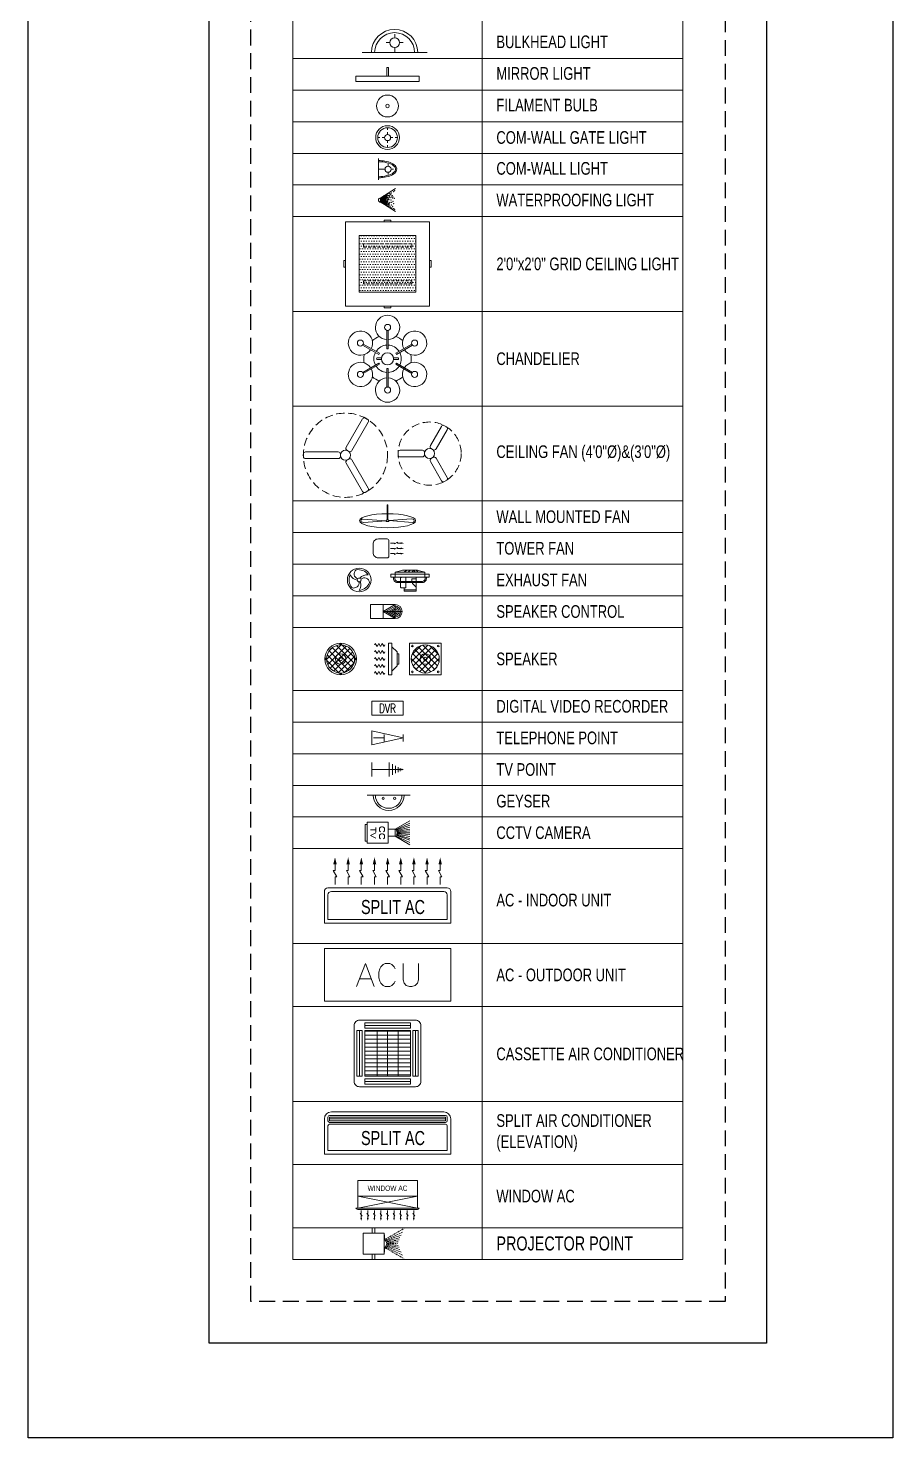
# Model space of a CAD drawing. Header units: inches. Extents: x 3365147 to 3374664, y 1380917 to 1384908.
# Drawn here: x 3371372.8 to 3371619.3, y 1384038.1 to 1384439.6 of the extents above; entities that cross this region are included whole.
import ezdxf

# ---------------------------------------------------------------- set-up
doc = ezdxf.new("R2010")
doc.units = ezdxf.units.IN
doc.header["$LTSCALE"] = 18
doc.header["$MEASUREMENT"] = 0
doc.header["$PDSIZE"] = -1
for name, pattern in [('DASHDOT', [1, 0.5, -0.25, 0, -0.25]), ('Dashed', [0.75, 0.5, -0.25]), ('HIDDEN', [0.375, 0.25, -0.125])]:
    doc.linetypes.add(name, pattern=pattern)
for name, color, linetype, lineweight in [('ELECTRICAL-CEILING-POINTS HATCH_BC', 252, 'Continuous', 5), ('ELECTRICAL-CEILING-POINTS-00_BC', 230, 'Continuous', 20), ('ELECTRICAL-CEILING-POINTS-01_BC', 146, 'Continuous', 9), ('ELECTRICAL-CEILING-POINTS-02_BC', 231, 'Continuous', 5), ('ELECTRICAL-LEGEND BORDER_BC', 21, 'Continuous', 13), ('ELECTRICAL-LEGEND TEXT_BC', 7, 'Continuous', 20), ('ELECTRICAL-WALL-AC LAYOUT_BC', 90, 'Continuous', 0), ('ELECTRICAL-WALL-POINTS-00_BC', 20, 'Continuous', 20), ('ELECTRICAL-WALL-POINTS-01_BC', 136, 'Continuous', 9), ('ELECTRICAL-WALL-POINTS-02_BC', 21, 'Continuous', 5), ('INTERIOR-CCTV-00_BC', 60, 'Continuous', 20), ('INTERIOR-CCTV-01_BC', 62, 'Continuous', 9), ('INTERIOR-CCTV-02_BC', 61, 'Continuous', 5)]:
    doc.layers.add(name, color=color, linetype=linetype, lineweight=lineweight)
doc.styles.add('BC_JOINERY', font='swisscl.ttf')
doc.styles.add('DIM_BC', font='swisscl.ttf')
doc.styles.add('ROMANS', font='romans.shx', dxfattribs={"width": 0.75})
doc.styles.get("Standard").update_dxf_attribs({"font": 'arial.ttf'})
doc.linetypes.add('BLUE_CUBE', pattern='A,0.1,0,[" BLUE CUBE",Standard,S=0.025,R=0,X=0,Y=-0.01],-0.22', length=0.32)

# ---------------------------------------------------------------- blocks, each defined once
blk = doc.blocks.new('EC-CASSETTE AC_BC')
at = {"layer": 'ELECTRICAL-CEILING-POINTS-02_BC'}
h = blk.add_hatch(dxfattribs=at)
h.set_pattern_fill('LINE', color=256, scale=18, style=0)
h.set_pattern_definition([(0, (-373.9632, -616.5), (0, 2.25), [])])
h.paths.add_polyline_path([(-13, -12.67), (13, -12.67), (13, 13.28), (-13, 13.28)])
blk.add_lwpolyline([(-16, -18.67), (16, -18.67, 0.414214), (19, -15.67), (19, 16.28, 0.414214), (16, 19.28), (-16, 19.28, 0.414214), (-19, 16.28), (-19, -15.67, 0.414214)], format="xyb", close=True)
blk.add_lwpolyline([(-13, -12.67), (13, -12.67), (13, 13.28), (-13, 13.28)], close=True)
at = {"layer": 'ELECTRICAL-CEILING-POINTS-01_BC'}
for p, q in [((-13, 14.78), (-13, 17.78)), ((13, 14.78), (13, 17.78)), ((-14.5, 13.28), (-17.5, 13.28)), ((14.5, 13.28), (17.5, 13.28)), ((-14.5, -12.67), (-17.5, -12.67)), ((-13, -14.17), (-13, -17.17)), ((13, -14.17), (13, -17.17)), ((14.5, -12.67), (17.5, -12.67))]:
    blk.add_line(p, q, dxfattribs=at)
for points in [[(13, 17.78), (-13, 17.78)], [(-17.5, -12.67), (-17.5, 13.28)], [(-14.5, -12.67), (-14.5, 13.28)], [(13, 14.78), (-13, 14.78)], [(14.5, -12.67), (14.5, 13.28)], [(17.5, -12.67), (17.5, 13.28)], [(13, -14.17), (-13, -14.17)], [(13, -17.17), (-13, -17.17)]]:
    blk.add_lwpolyline(points, dxfattribs=at)
at = {"layer": 'ELECTRICAL-CEILING-POINTS-02_BC'}
for p, q in [((-13, 16.28), (13, 16.28)), ((-16, 13.28), (-16, -12.67)), ((-6, -12.67), (-6, 13.28)), ((0, -12.67), (0, 13.28)), ((6, -12.67), (6, 13.28)), ((16, 13.28), (16, -12.67)), ((-13, -15.67), (13, -15.67))]:
    blk.add_line(p, q, dxfattribs=at)
blk = doc.blocks.new('*U1161')
at = {"ltscale": 20, "xscale": 0.5, "yscale": 0.5, "zscale": 0.5}
blk.add_blockref('EC-CASSETTE AC_BC', (0, 0), dxfattribs=at)
blk = doc.blocks.new('EW-SPLIT AC ELEVATION_BC')
for p, q in [((-18, 0), (-18, 10)), ((-17, 9.5), (-17, 10.5)), ((16.5, 11), (-16.5, 11)), ((16.5, 10.5), (-16.5, 10.5)), ((-16.5, 9.5), (-16.5, 10.5)), ((16.5, 10), (-16.5, 10)), ((16.5, 9.5), (-16.5, 9.5)), ((-16.5, 9), (16.5, 9)), ((-16.5, 8.5), (16.5, 8.5)), ((16, 12), (-16, 12)), ((16.5, 9.5), (16.5, 10.5)), ((17, 9.5), (17, 10.5)), ((18, 0), (18, 10)), ((-17, 1), (-17, 8)), ((17, 1), (17, 8)), ((-18, 0), (18, 0)), ((-17, 1), (17, 1))]:
    blk.add_line(p, q)
for centre, radius, start, end in [((-16, 10), 2, 90, 180), ((-16.5, 10.5), 0.5, 90, 180), ((-16.5, 9.5), 0.5, 180, 270), ((-16.5, 8), 0.5, 90, 180), ((16, 10), 2, 0, 90), ((16.5, 10.5), 0.5, 0, 90), ((16.5, 9.5), 0.5, 270, 0), ((16.5, 8), 0.5, 0, 90)]:
    blk.add_arc(centre, radius, start, end)
at = {"insert": (-7.56, 2.5), "char_height": 4, "attachment_point": 7, "style": 'BC_JOINERY'}
blk.add_mtext('SPLIT AC', dxfattribs=at)
blk = doc.blocks.new('*U1157')
at = {"ltscale": 20}
blk.add_blockref('EW-SPLIT AC ELEVATION_BC', (0, 0), dxfattribs=at)
blk = doc.blocks.new('EW-AC OUTDOOR UNIT_BC')
blk.add_lwpolyline([(-18, 15), (-18, 0), (18, 0), (18, 15)], close=True)
for points in [[(-6.29, 10.81), (-8.81, 4.19)], [(-6.29, 10.81), (-3.78, 4.19)], [(2.2, 9.23), (1.89, 9.86), (1.26, 10.49), (0.63, 10.81), (-0.63, 10.81), (-1.26, 10.49), (-1.89, 9.86), (-2.2, 9.23), (-2.52, 8.29), (-2.52, 6.71), (-2.2, 5.77), (-1.89, 5.14), (-1.26, 4.51), (-0.63, 4.19), (0.63, 4.19), (1.26, 4.51), (1.89, 5.14), (2.2, 5.77)], [(4.41, 10.81), (4.41, 6.08), (4.72, 5.14), (5.35, 4.51), (6.29, 4.19), (6.92, 4.19), (7.87, 4.51), (8.5, 5.14), (8.81, 6.08), (8.81, 10.81)], [(-7.87, 6.4), (-4.72, 6.4)]]:
    blk.add_lwpolyline(points)
blk = doc.blocks.new('*U1158')
at = {"ltscale": 20}
blk.add_blockref('EW-AC OUTDOOR UNIT_BC', (0, 0), dxfattribs=at)
blk = doc.blocks.new('EW-SPLIT AC_BC')
for points in [[(-18, 9), (-18, 0), (18, 0), (18, 9, 0.414214), (17, 10), (-17, 10, 0.414214)], [(-17, 8), (-17, 1), (17, 1), (17, 8, 0.414214), (16, 9), (-16, 9, 0.414214)]]:
    blk.add_lwpolyline(points, format="xyb", close=True)
at = {"layer": 'ELECTRICAL-WALL-AC LAYOUT_BC'}
for points in [[(-14.97, 16.7), (-14.97, 14.93), (-15.48, 14.93), (-14.47, 13.19), (-14.97, 13.19), (-14.97, 11)], [(-11.22, 16.7), (-11.22, 14.93), (-11.73, 14.93), (-10.72, 13.19), (-11.22, 13.19), (-11.22, 11)], [(-7.47, 16.7), (-7.47, 14.93), (-7.98, 14.93), (-6.97, 13.19), (-7.47, 13.19), (-7.47, 11)], [(-3.72, 16.7), (-3.72, 14.93), (-4.23, 14.93), (-3.22, 13.19), (-3.72, 13.19), (-3.72, 11)], [(0.03, 16.7), (0.03, 14.93), (-0.48, 14.93), (0.53, 13.19), (0.03, 13.19), (0.03, 11)], [(3.77, 16.7), (3.77, 14.93), (3.26, 14.93), (4.27, 13.19), (3.77, 13.19), (3.77, 11)], [(7.51, 16.7), (7.51, 14.93), (7, 14.93), (8.01, 13.19), (7.51, 13.19), (7.51, 11)], [(11.26, 16.7), (11.26, 14.93), (10.75, 14.93), (11.76, 13.19), (11.26, 13.19), (11.26, 11)], [(15.01, 16.7), (15.01, 14.93), (14.5, 14.93), (15.51, 13.19), (15.01, 13.19), (15.01, 11)]]:
    blk.add_lwpolyline(points, dxfattribs=at)
for points in [[(-14.47, 16.7), (-14.97, 18.7), (-15.47, 16.7)], [(-10.72, 16.7), (-11.22, 18.7), (-11.72, 16.7)], [(-6.97, 16.7), (-7.47, 18.7), (-7.97, 16.7)], [(-3.22, 16.7), (-3.72, 18.7), (-4.22, 16.7)], [(0.53, 16.7), (0.03, 18.7), (-0.47, 16.7)], [(4.27, 16.7), (3.77, 18.7), (3.27, 16.7)], [(8.01, 16.7), (7.51, 18.7), (7.01, 16.7)], [(11.76, 16.7), (11.26, 18.7), (10.76, 16.7)], [(15.51, 16.7), (15.01, 18.7), (14.51, 16.7)]]:
    blk.add_solid(points, dxfattribs=at)
at = {"insert": (-7.56, 2.5), "char_height": 4, "attachment_point": 7, "style": 'BC_JOINERY'}
blk.add_mtext('SPLIT AC', dxfattribs=at)
blk = doc.blocks.new('*U1159')
at = {"ltscale": 20}
blk.add_blockref('EW-SPLIT AC_BC', (0, 0), dxfattribs=at)
blk = doc.blocks.new('EW-TELEPHONE POINT_BC')
at = {"linetype": 'Continuous'}
for p, q in [((-2, 0), (0, 9)), ((2, 0), (0, 9)), ((2, 0), (-2, 0))]:
    blk.add_line(p, q, dxfattribs=at)
blk.add_line((-1, 9), (1, 9))
at = {"layer": 'ELECTRICAL-WALL-POINTS-01_BC'}
for p, q in [((-1, 3.5), (1, 3.5)), ((0, 0.5), (0, 3.5))]:
    blk.add_line(p, q, dxfattribs=at)
blk = doc.blocks.new('EW-MIRROR LIGHT_BC')
for points in [[(0.23, -2.52), (-0.23, -2.52), (-0.23, 0), (0.23, 0)], [(-9, -2.52), (9, -2.52), (9, -4), (-9, -4)]]:
    blk.add_lwpolyline(points, close=True)
blk = doc.blocks.new('EW-SPEAKER CONTROL_BC')
at = {"ltscale": 20}
for p, q in [((-2, 7), (-2, 3.54)), ((2, 7), (2, 3.54))]:
    blk.add_line(p, q, dxfattribs=at)
blk.add_lwpolyline([(-2, 0), (-2, 3.54), (2, 3.54), (2, 0)], close=True, dxfattribs=at)
blk.add_arc((0, 7), 2, 0, 180, dxfattribs=at)
at = {"layer": 'ELECTRICAL-WALL-POINTS-01_BC', "ltscale": 20}
for p, q in [((0, 7.21), (0, 9)), ((-2, 7), (-0.21, 7)), ((0, 3.54), (0, 6.79)), ((0.21, 7), (2, 7))]:
    blk.add_line(p, q, dxfattribs=at)
blk.add_circle((0, 7), 0.213, dxfattribs=at)
at = {"layer": 'ELECTRICAL-WALL-POINTS-02_BC', "ltscale": 20}
for p, q in [((-2, 7), (0, 3.54)), ((-1.55, 7), (0, 4.31)), ((-1.11, 7), (0, 5.08)), ((-0.66, 7), (0, 5.86)), ((2, 7), (0, 3.54)), ((1.55, 7), (0, 4.31)), ((1.11, 7), (0, 5.08)), ((0.66, 7), (0, 5.86))]:
    blk.add_line(p, q, dxfattribs=at)
for radius in [1.55, 1.11, 0.66]:
    blk.add_arc((0, 7), radius, 0, 180, dxfattribs=at)
blk = doc.blocks.new('EW-DVR_BC')
blk.add_lwpolyline([(-4.5, 0), (-4.5, 4), (4.5, 4), (4.5, 0)], close=True)
at = {"layer": 'ELECTRICAL-WALL-POINTS-01_BC', "insert": (0, 2), "char_height": 2.5006, "attachment_point": 5, "style": 'ROMANS'}
blk.add_mtext('{\\Fromans|c0;DVR}', dxfattribs=at)
blk = doc.blocks.new('EC-FILAMENT BULB_BC')
blk.add_circle((0, 0), 3.12)
at = {"ltscale": 10}
blk.add_circle((0, 0), 0.5, dxfattribs=at)
blk = doc.blocks.new('EC-CHANDELIER_BC')
for p, q in [((-1.72, 0.22), (-3.09, 0.22)), ((1.72, 0.22), (3.08, 0.22)), ((-1.72, -0.22), (-3.08, -0.22)), ((1.72, -0.22), (3.09, -0.22))]:
    blk.add_line(p, q)
blk.add_circle((0, 0), 1.73)
for centre, start, end in [((0, 8.92), 273.102, 266.898), ((-7.72, 4.46), 333.102, 326.898), ((7.72, 4.46), 213.102, 206.898), ((-7.72, -4.46), 33.102, 26.898), ((7.72, -4.46), 153.102, 146.898), ((0, -8.92), 93.102, 86.898)]:
    blk.add_arc(centre, 3.46, start, end)
for centre, start_param, end_param in [((-2.77, 0), 0.621498, 1.794838), ((2.77, 0), 3.76309, 4.93643)]:
    blk.add_ellipse(centre, major_axis=(-0.144, 0.364), ratio=0.957869, start_param=start_param, end_param=end_param)
at = {"layer": 'ELECTRICAL-CEILING-POINTS-02_BC'}
for radius, start, end in [(6.75, 110.0908, 129.9092), (6.75, 50.0908, 69.9092), (6.75, 170.0908, 189.9092), (3.9, 152.7571, 207.2429), (3.9, 92.7571, 147.2429), (3.9, 32.7571, 87.2429), (3.9, 332.7571, 27.2429), (6.75, 350.0908, 9.9092), (3.9, 212.7571, 267.2429), (3.9, 272.7571, 327.2429), (6.75, 230.0908, 249.9092), (6.75, 290.0908, 309.9092)]:
    blk.add_arc((0, 0), radius, start, end, dxfattribs=at)
at = {"layer": 'ELECTRICAL-WALL-POINTS-01_BC'}
for p, q in [((-0.19, 2.8), (-0.19, 8.08)), ((0.19, 2.8), (0.19, 8.07)), ((-2.33, 1.56), (-6.9, 4.2)), ((2.33, 1.56), (6.91, 4.2)), ((-2.52, 1.24), (-7.09, 3.88)), ((-2.52, 1.24), (-2.33, 1.56)), ((-0.19, 2.8), (0.19, 2.8)), ((2.33, 1.56), (2.52, 1.24)), ((2.52, 1.24), (7.08, 3.87)), ((-2.52, -1.24), (-7.08, -3.87)), ((-2.33, -1.56), (-6.91, -4.2)), ((-2.33, -1.56), (-2.52, -1.24)), ((-0.19, -2.8), (-0.19, -8.07)), ((0.19, -2.8), (-0.19, -2.8)), ((0.19, -2.8), (0.19, -8.08)), ((2.52, -1.24), (2.33, -1.56)), ((2.33, -1.56), (6.9, -4.2)), ((2.52, -1.24), (7.09, -3.88))]:
    blk.add_line(p, q, dxfattribs=at)
for centre in [(0, 8.92), (-7.72, 4.46), (7.72, 4.46), (-7.72, -4.46), (7.72, -4.46), (0, -8.92)]:
    blk.add_circle(centre, 0.866, dxfattribs=at)
blk = doc.blocks.new("EC-FAN 4'DIA_BC")
for p, q in [((0.43, 4.53), (9.75, 20.67)), ((3.7, 2.64), (13.02, 18.78)), ((11.19, 21.23), (12.81, 20.29)), ((-23.98, -0.95), (-23.98, 0.92)), ((-4.13, 1.89), (-22.78, 1.89)), ((-2.88, 0.63), (-2.88, -0.63)), ((1.98, 2.18), (0.89, 2.8)), ((-4.13, -1.89), (-22.78, -1.89)), ((0.43, -4.53), (9.75, -20.67)), ((0.89, -2.8), (1.98, -2.18)), ((3.7, -2.64), (13.02, -18.78)), ((11.17, -21.24), (12.79, -20.3))]:
    blk.add_line(p, q)
blk.add_circle((0, 0), 2.88)
for centre, radius, start, end in [((10.8, 20.1), 1.2, 71.09429, 151.26163), ((11.99, 19.4), 1.21, 328.93325, 47.40994), ((-22.8, 0.69), 1.2, 88.74476, 168.9121), ((-4.13, 0.63), 1.26, 0, 90), ((1.52, 3.9), 1.26, 150, 240), ((2.61, 3.27), 1.26, 240, 330), ((-22.8, -0.69), 1.21, 192.59644, 271.07313), ((-4.13, -0.63), 1.26, 270, 0), ((1.52, -3.9), 1.26, 120, 210), ((2.61, -3.27), 1.26, 30, 120), ((10.8, -20.1), 1.2, 209.01236, 287.91065), ((11.99, -19.4), 1.21, 311.55099, 31.34074)]:
    blk.add_arc(centre, radius, start, end)
at = {"layer": 'ELECTRICAL-CEILING-POINTS-02_BC', "linetype": 'ByBlock'}
blk.add_circle((0, 0), 24, dxfattribs=at)
blk = doc.blocks.new('EW-WALL BRACKET FAN_BC')
for p, q in [((-0.13, -4.26), (-0.13, 0)), ((-0.13, 0), (0.12, 0)), ((0.12, -4.26), (0.12, 0)), ((-0.38, -4.69), (-0.28, -4.3)), ((0.38, -4.69), (0.28, -4.3))]:
    blk.add_line(p, q)
for centre, radius, start, end in [((0, -3.72), 1.04, 248.8432, 291.1568), ((0, -5.03), 0.779, 68.8432, 111.1568)]:
    blk.add_arc(centre, radius, start, end)
at = {"transparency": 33554687}
blk.add_ellipse((0, -4.51), major_axis=(-8, 0), ratio=0.25, dxfattribs=at)
at = {"layer": 'ELECTRICAL-WALL-POINTS-01_BC'}
for p, q in [((-0.33, -4.51), (-7.09, -4.02)), ((-6.81, -4.99), (-0.33, -4.51)), ((6.81, -4.01), (0.33, -4.49)), ((0.33, -4.49), (7.09, -4.98))]:
    blk.add_line(p, q, dxfattribs=at)
for centre, radius, start, end in [((-7.12, -4.49), 0.48, 86.0418, 218.4756), ((6.93, -4.88), 0.877, 50.3693, 98.1701), ((-6.94, -4.12), 0.877, 230.3693, 278.1701), ((7.12, -4.51), 0.48, 266.0418, 38.4756)]:
    blk.add_arc(centre, radius, start, end, dxfattribs=at)
blk = doc.blocks.new('EW-TV POINT_BC')
for p, q in [((0, 0), (0, 9)), ((-2, 0), (2, 0))]:
    blk.add_line(p, q)
at = {"layer": 'ELECTRICAL-WALL-POINTS-02_BC'}
for p, q in [((-0.43, 8.12), (0.43, 8.12)), ((-0.21, 8.56), (0.21, 8.56)), ((-0.07, 8.85), (0.07, 8.85)), ((-2, 4.92), (2, 4.92)), ((-1.5, 5.94), (1.5, 5.94)), ((-1.07, 6.81), (1.07, 6.81)), ((-0.71, 7.54), (0.71, 7.54))]:
    blk.add_line(p, q, dxfattribs=at)
blk = doc.blocks.new('EW-WATER HEATER_BC')
at = {"ltscale": 20}
blk.add_line((-6.16, 0), (6.16, 0), dxfattribs=at)
blk.add_arc((0, 0), 4.4, 0, 180, dxfattribs=at)
at = {"layer": 'ELECTRICAL-WALL-POINTS-01_BC', "ltscale": 20}
for centre in [(-1.69, 0.93), (1.57, 0.93)]:
    blk.add_circle(centre, 0.31, dxfattribs=at)
at = {"layer": 'ELECTRICAL-WALL-POINTS-02_BC', "ltscale": 20}
blk.add_arc((0, 0), 3.79, 0, 180, dxfattribs=at)
blk = doc.blocks.new('INTERIOR-CCTV CAMERA_BC')
for p, q in [((-1, 8.52), (1, 8.52)), ((-1, 6.52), (-1, 8.52)), ((1, 6.52), (1, 8.52)), ((-3, 6.52), (-3, 0.52)), ((-3, 6.52), (3, 6.52)), ((3, 0.52), (3, 6.52)), ((-3, 0.52), (3, 0.52))]:
    blk.add_line(p, q)
blk.add_lwpolyline([(-2.37, 0.52), (2.37, 0.52), (2.37, 0), (-2.37, 0)], close=True)
at = {"layer": 'INTERIOR-CCTV-01_BC', "ltscale": 0.1}
for p, q in [((-1, 8.52), (-3.42, 12.71)), ((1, 8.52), (3.42, 12.71))]:
    blk.add_line(p, q, dxfattribs=at)
at = {"layer": 'INTERIOR-CCTV-02_BC', "ltscale": 0.1}
for p, q in [((-0.87, 8.65), (-2.76, 12.71)), ((-0.72, 8.77), (-2.15, 12.71)), ((-0.55, 8.86), (-1.59, 12.71)), ((-0.38, 8.93), (-1.04, 12.71)), ((-0.19, 8.97), (-0.52, 12.71)), ((0, 8.98), (0, 12.71)), ((0.19, 8.97), (0.52, 12.71)), ((0.38, 8.93), (1.04, 12.71)), ((0.55, 8.86), (1.59, 12.71)), ((0.72, 8.77), (2.15, 12.71)), ((0.87, 8.65), (2.76, 12.71))]:
    blk.add_line(p, q, dxfattribs=at)
at = {"layer": 'INTERIOR-CCTV-01_BC', "insert": (0, 3.52), "char_height": 1.5, "attachment_point": 5, "style": 'ROMANS'}
blk.add_mtext('{\\Fromans|c0;\\W1.5;CC\\PTV}', dxfattribs=at)
blk = doc.blocks.new("EC-FAN 3'DIA_BC")
for p, q in [((0.43, 4.53), (6.75, 15.47)), ((3.7, 2.64), (10.02, 13.59)), ((8.19, 16.03), (9.81, 15.09)), ((-17.98, -0.95), (-17.98, 0.92)), ((-4.13, 1.89), (-16.78, 1.89)), ((-2.88, 0.63), (-2.88, -0.63)), ((1.98, 2.18), (0.89, 2.8)), ((-4.13, -1.89), (-16.78, -1.89)), ((0.43, -4.53), (6.75, -15.47)), ((0.89, -2.8), (1.98, -2.18)), ((3.7, -2.64), (10.02, -13.59)), ((8.17, -16.04), (9.79, -15.11))]:
    blk.add_line(p, q)
blk.add_circle((0, 0), 2.88)
for centre, radius, start, end in [((7.8, 14.9), 1.2, 71.09429, 151.26163), ((8.99, 14.21), 1.21, 328.93325, 47.40994), ((-16.8, 0.69), 1.2, 88.74476, 168.9121), ((-4.13, 0.63), 1.26, 0, 90), ((1.52, 3.9), 1.26, 150, 240), ((2.61, 3.27), 1.26, 240, 330), ((-16.8, -0.69), 1.21, 192.59644, 271.07313), ((-4.13, -0.63), 1.26, 270, 0), ((1.52, -3.9), 1.26, 120, 210), ((2.61, -3.27), 1.26, 30, 120), ((7.8, -14.9), 1.2, 209.01236, 287.91065), ((8.99, -14.2), 1.21, 311.55099, 31.34074)]:
    blk.add_arc(centre, radius, start, end)
at = {"layer": 'ELECTRICAL-CEILING-POINTS-02_BC', "linetype": 'ByBlock'}
blk.add_circle((0, 0), 18, dxfattribs=at)
blk = doc.blocks.new('EW-COMPOUND WALL GATE LIGHT_BC')
at = {"ltscale": 20}
blk.add_circle((0, 0), 5.41, dxfattribs=at)
blk.add_circle((0, 0), 1.4)
at = {"layer": 'ELECTRICAL-WALL-POINTS-01_BC', "ltscale": 20}
blk.add_circle((0, 0), 4.5, dxfattribs=at)
at = {"layer": 'ELECTRICAL-WALL-POINTS-02_BC'}
for p, q in [((-4.5, 0), (-3.49, 0)), ((-2.41, 0), (-1.4, 0)), ((0, 4.5), (0, 3.49)), ((0, 2.41), (0, 1.4)), ((2.41, 0), (1.4, 0)), ((4.5, 0), (3.49, 0)), ((0, -2.41), (0, -1.4)), ((0, -4.5), (0, -3.49))]:
    blk.add_line(p, q, dxfattribs=at)
blk = doc.blocks.new('EW-COMPOUND WALL LIGHT_BC')
blk.add_line((0, 0), (0, 3.02))
at = {"ltscale": 20}
blk.add_line((4.93, 0), (-4.93, 0), dxfattribs=at)
blk.add_circle((0, 4.42), 1.4)
blk.add_open_spline([(3.92, 0), (3.92, 0.64), (3.89, 1.28), (3.7, 3.07), (3.46, 4.18), (2.78, 6.08), (2.35, 6.87), (1.54, 7.74), (1.24, 7.98), (0.57, 8.29), (0.21, 8.36), (-0.51, 8.31), (-0.86, 8.18), (-1.49, 7.78), (-1.78, 7.51), (-2.31, 6.84), (-2.55, 6.45), (-3.16, 5.16), (-3.47, 4.13), (-3.83, 2.05), (-3.92, 1.02), (-3.92, 0)], degree=3, knots=[1.570796, 1.570796, 1.570796, 1.570796, 1.80848, 1.80848, 2.255914, 2.255914, 2.703349, 2.703349, 2.938984, 2.938984, 3.174619, 3.174619, 3.410253, 3.410253, 3.645888, 3.645888, 3.881523, 3.881523, 4.331381, 4.331381, 4.712389, 4.712389, 4.712389, 4.712389])
at = {"layer": 'ELECTRICAL-WALL-POINTS-01_BC'}
for p, q in [((0, 6.83), (0, 5.82)), ((-2.41, 4.42), (-1.4, 4.42)), ((2.41, 4.42), (1.4, 4.42))]:
    blk.add_line(p, q, dxfattribs=at)
at = {"layer": 'ELECTRICAL-WALL-POINTS-02_BC'}
blk.add_ellipse((0, 0), major_axis=(0, -7.84), ratio=0.435723, start_param=1.570796, end_param=4.712389, dxfattribs=at)
blk = doc.blocks.new('EW-WINDOW AC_BC')
for p, q in [((18, 21), (-18, 21)), ((-17, 21), (-17, 0)), ((17, 21), (17, 0)), ((17, 12), (-17, 12)), ((-17, 0), (17, 0))]:
    blk.add_line(p, q)
blk.add_lwpolyline([(18, 21), (18, 21, 0.414214), (17, 22), (-17, 22, 0.414214), (-18, 21)], format="xyb")
at = {"layer": 'ELECTRICAL-WALL-AC LAYOUT_BC'}
for points in [[(-14.97, 28.7), (-14.97, 26.93), (-15.48, 26.93), (-14.47, 25.19), (-14.97, 25.19), (-14.97, 23)], [(-11.22, 28.7), (-11.22, 26.93), (-11.73, 26.93), (-10.72, 25.19), (-11.22, 25.19), (-11.22, 23)], [(-7.47, 28.7), (-7.47, 26.93), (-7.98, 26.93), (-6.97, 25.19), (-7.47, 25.19), (-7.47, 23)], [(-3.72, 28.7), (-3.72, 26.93), (-4.23, 26.93), (-3.22, 25.19), (-3.72, 25.19), (-3.72, 23)], [(0.03, 28.7), (0.03, 26.93), (-0.48, 26.93), (0.53, 25.19), (0.03, 25.19), (0.03, 23)], [(3.77, 28.7), (3.77, 26.93), (3.26, 26.93), (4.27, 25.19), (3.77, 25.19), (3.77, 23)], [(7.51, 28.7), (7.51, 26.93), (7, 26.93), (8.01, 25.19), (7.51, 25.19), (7.51, 23)], [(11.26, 28.7), (11.26, 26.93), (10.75, 26.93), (11.76, 25.19), (11.26, 25.19), (11.26, 23)], [(15.01, 28.7), (15.01, 26.93), (14.5, 26.93), (15.51, 25.19), (15.01, 25.19), (15.01, 23)]]:
    blk.add_lwpolyline(points, dxfattribs=at)
for points in [[(-14.47, 28.7), (-14.97, 30.7), (-15.47, 28.7)], [(-10.72, 28.7), (-11.22, 30.7), (-11.72, 28.7)], [(-6.97, 28.7), (-7.47, 30.7), (-7.97, 28.7)], [(-3.22, 28.7), (-3.72, 30.7), (-4.22, 28.7)], [(0.53, 28.7), (0.03, 30.7), (-0.47, 28.7)], [(4.27, 28.7), (3.77, 30.7), (3.27, 28.7)], [(8.01, 28.7), (7.51, 30.7), (7.01, 28.7)], [(11.76, 28.7), (11.26, 30.7), (10.76, 28.7)], [(15.51, 28.7), (15.01, 30.7), (14.51, 28.7)]]:
    blk.add_solid(points, dxfattribs=at)
at = {"layer": 'ELECTRICAL-WALL-POINTS-02_BC', "linetype": 'DASHDOT', "ltscale": 6}
for p, q in [((-17, 21), (17, 12)), ((17, 21), (-17, 12))]:
    blk.add_line(p, q, dxfattribs=at)
at = {"layer": 'ELECTRICAL-WALL-POINTS-01_BC', "insert": (0, 6), "char_height": 4, "attachment_point": 5, "rotation": 180, "style": 'BC_JOINERY'}
blk.add_mtext('WINDOW AC', dxfattribs=at)
blk = doc.blocks.new("LED 2'0x2'0 LIGHT_BC")
at = {"layer": 'ELECTRICAL-CEILING-POINTS-02_BC'}
h = blk.add_hatch(dxfattribs=at)
h.set_pattern_fill('DOTS', color=253, scale=300)
h.paths.add_polyline_path([(204.8, -204.8), (-204.8, -204.8), (-204.8, 204.8), (204.8, 204.8)])
at = {"layer": 'ELECTRICAL-CEILING-POINTS-00_BC', "ltscale": 5}
for points in [[(24, 304.8), (24, 316.8), (-24, 316.8), (-24, 304.8)], [(304.8, -304.8), (-304.8, -304.8), (-304.8, 304.8), (304.8, 304.8)], [(204.8, -204.8), (-204.8, -204.8), (-204.8, 204.8), (204.8, 204.8)], [(-304.8, 24), (-316.8, 24), (-316.8, -24), (-304.8, -24)], [(304.8, 24), (316.8, 24), (316.8, -24), (304.8, -24)], [(24, -304.8), (24, -316.8), (-24, -316.8), (-24, -304.8)]]:
    blk.add_lwpolyline(points, close=True, dxfattribs=at)
at = {"layer": 'ELECTRICAL-CEILING-POINTS-00_BC', "linetype": 'HIDDEN', "ltscale": 5}
for points in [[(-174.8, 120.8), (174.8, 120.8), (174.8, 144.8), (-174.8, 144.8)], [(-174.8, -120.8), (174.8, -120.8), (174.8, -144.8), (-174.8, -144.8)]]:
    blk.add_lwpolyline(points, close=True, dxfattribs=at)
blk = doc.blocks.new('WATER PROOF LIGHT_BC')
for p, q in [((32, -32), (-32, -32)), ((-32, -36), (-32, -32)), ((-32, -36), (32, -36)), ((32, -36), (32, -32))]:
    blk.add_line(p, q)
at = {"ltscale": 30}
blk.add_arc((0, -32), 32, 0, 180, dxfattribs=at)
at = {"layer": 'ELECTRICAL-WALL-POINTS-01_BC'}
for p, q in [((-32, -36), (-166, -250)), ((32, -36), (166, -250))]:
    blk.add_line(p, q, dxfattribs=at)
at = {"layer": 'ELECTRICAL-WALL-POINTS-02_BC'}
for p in [(-114, -196), (-111, -176), (-91, -168), (-90, -146), (-88, -127), (-77, -154), (-72, -188), (-71, -116), (-70, -128), (-67, -107), (-66, -97), (-63, -144), (-59, -116), (-58, -83), (-57, -159), (-55, -76), (-55, -118), (-53, -74), (-53, -92), (-52, -87), (-50, -87), (-49, -99), (-48, -66), (-47, -75), (-46, -140), (-45, -63), (-44, -83), (-44, -111), (-43, -76), (-41, -60), (-41, -93), (-40, -54), (-40, -80), (-40, -154), (-39, -48), (-38, -47), (-37, -107), (-36, -49), (-36, -58), (-36, -71), (-36, -125), (-35, -41), (-35, -42), (-35, -46), (-35, -53), (-35, -64), (-35, -79), (-35, -168), (-34, -45), (-34, -45), (-34, -54), (-34, -70), (-33, -41), (-33, -44), (-33, -98), (-32, -38), (-32, -39), (-31, -38), (-31, -42), (-31, -42), (-31, -52), (-31, -194), (-30, -56), (-29, -47), (-29, -87), (-28, -37), (-28, -40), (-28, -92), (-27, -38), (-27, -49), (-27, -74), (-26, -39), (-26, -116), (-25, -40), (-25, -43), (-25, -58), (-25, -62), (-25, -64), (-25, -87), (-25, -109), (-25, -135), (-24, -37), (-24, -38), (-24, -42), (-24, -48), (-24, -56), (-23, -39), (-23, -41), (-23, -42), (-23, -43), (-23, -44), (-23, -44), (-23, -62), (-23, -66), (-22, -37), (-22, -41), (-22, -58), (-21, -38), (-21, -42), (-21, -49), (-21, -73), (-21, -73), (-21, -99), (-20, -40), (-20, -46), (-20, -54), (-20, -96), (-19, -37), (-19, -99), (-18, -40), (-17, -38), (-17, -39), (-17, -40), (-17, -43), (-17, -46), (-17, -120), (-16, -46), (-16, -80), (-15, -38), (-15, -69), (-15, -96), (-15, -100), (-14, -37), (-14, -41), (-14, -42), (-14, -45), (-13, -37), (-13, -40), (-13, -46), (-13, -50), (-13, -65), (-13, -80), (-12, -37), (-12, -38), (-12, -44), (-12, -54), (-12, -86), (-10, -39), (-10, -39), (-10, -58), (-10, -74), (-9, -38), (-9, -41), (-9, -42), (-9, -58), (-9, -65), (-9, -77), (-9, -90), (-8, -38), (-8, -46), (-8, -99), (-7, -39), (-7, -41), (-7, -41), (-7, -53), (-7, -56), (-7, -132), (-6, -37), (-6, -57), (-6, -65), (-5, -39), (-5, -40), (-5, -43), (-4, -38), (-4, -41), (-4, -42), (-4, -45), (-4, -49), (-4, -112), (-3, -43), (-3, -48), (-3, -97), (-2, -38), (-2, -40), (-2, -42), (-2, -73), (-1, -41), (-1, -45), (-1, -53), (-1, -184), (0, -38), (0, -44), (0, -59), (0, -64), (1, -40), (1, -65), (1, -69), (1, -112), (2, -39), (2, -41), (2, -54), (2, -85), (3, -38), (3, -39), (3, -41), (3, -48), (3, -50), (3, -57), (3, -73), (3, -79), (3, -89), (4, -40), (4, -70), (4, -98), (4, -152), (5, -41), (6, -47), (6, -52), (6, -62), (6, -133), (7, -37), (7, -38), (7, -40), (7, -42), (7, -44), (7, -53), (7, -68), (8, -48), (9, -37), (9, -41), (9, -42), (9, -54), (9, -72), (9, -148), (10, -39), (11, -38), (11, -39), (11, -103), (11, -109), (12, -37), (12, -39), (12, -44), (12, -45), (12, -48), (12, -106), (13, -37), (13, -41), (13, -45), (13, -66), (13, -73), (15, -39), (15, -39), (15, -47), (15, -54), (15, -71), (16, -41), (17, -37), (17, -50), (17, -52), (17, -54), (17, -56), (17, -63), (17, -65), (17, -86), (17, -94), (18, -39), (18, -41), (18, -70), (19, -38), (19, -51), (20, -37), (20, -40), (21, -38), (21, -39), (21, -43), (21, -44), (21, -82), (22, -46), (22, -48), (22, -53), (22, -55), (22, -75), (24, -37), (24, -37), (24, -40), (24, -43), (24, -45), (24, -49), (24, -126), (25, -37), (25, -49), (25, -52), (25, -58), (25, -69), (26, -38), (26, -39), (26, -41), (27, -58), (27, -97), (28, -47), (28, -66), (29, -38), (29, -108), (29, -118), (30, -40), (30, -42), (30, -56), (30, -58), (30, -65), (30, -144), (31, -36), (31, -41), (31, -46), (31, -52), (31, -53), (31, -68), (31, -79), (32, -54), (32, -68), (32, -82), (32, -96), (34, -54), (35, -47), (36, -65), (36, -70), (36, -167), (37, -64), (37, -75), (37, -84), (37, -95), (38, -49), (38, -65), (38, -135), (39, -81), (41, -53), (41, -96), (43, -62), (44, -57), (44, -109), (44, -187), (45, -73), (45, -85), (46, -122), (48, -109), (50, -66), (50, -79), (51, -92), (51, -159), (52, -73), (53, -78), (53, -86), (54, -100), (60, -121), (62, -83), (62, -160), (63, -89), (63, -99), (63, -140), (64, -124), (65, -204), (66, -92), (67, -122), (69, -100), (71, -152), (72, -182), (78, -123), (90, -174), (91, -134), (94, -157), (104, -185), (-136, -234), (-122, -223), (-92, -208), (-54, -222), (-17, -212), (23, -233), (28, -206), (45, -211), (122, -221), (136, -235)]:
    blk.add_point(p, dxfattribs=at)
blk = doc.blocks.new('TOWER FAN_BC')
blk.add_lwpolyline([(5.38, -3, 0.414214), (2.37, 0), (-2.38, 0, 0.414214), (-5.38, -3), (-5.38, -8, 0.414214), (-4.38, -9), (4.38, -9, 0.414214), (5.38, -8)], format="xyb", close=True)
at = {"layer": 'ELECTRICAL-WALL-POINTS-02_BC'}
for points in [[(-3, -15.7), (-3, -13.93), (-2.5, -13.93), (-3.5, -12.19), (-3, -12.19), (-3, -10)], [(0, -15.7), (0, -13.93), (0.5, -13.93), (-0.5, -12.19), (0, -12.19), (0, -10)], [(3, -15.7), (3, -13.93), (3.5, -13.93), (2.5, -12.19), (3, -12.19), (3, -10)]]:
    blk.add_lwpolyline(points, dxfattribs=at)
for points in [[(-3.5, -15.7), (-3, -17.7), (-2.5, -15.7)], [(-0.5, -15.7), (0, -17.7), (0.5, -15.7)], [(2.5, -15.7), (3, -17.7), (3.5, -15.7)]]:
    blk.add_solid(points, dxfattribs=at)
blk = doc.blocks.new('EC-PROJECTER_BC')
for p, q in [((-8.18, -6), (-8.18, 6)), ((3.82, 6), (4.2, 2.25)), ((3.82, -6), (3.82, 6)), ((3.82, -6), (4.2, -2.25))]:
    blk.add_line(p, q)
at = {"transparency": 33554687}
for p, q in [((-8.18, 6), (3.82, 6)), ((-8.18, -6), (3.82, -6))]:
    blk.add_line(p, q, dxfattribs=at)
blk.add_arc((2.51, 0), 2.81, 306.8699, 53.1301)
at = {"layer": 'ELECTRICAL-CEILING-POINTS-01_BC'}
for p, q in [((-2.93, 9), (-2.93, 6)), ((-2.93, 9), (-1.43, 9)), ((-1.43, 9), (-1.43, 6)), ((-2.93, -9), (-2.93, -6)), ((-1.43, -9), (-1.43, -6)), ((-2.93, -9), (-1.43, -9))]:
    blk.add_line(p, q, dxfattribs=at)
at = {"layer": 'ELECTRICAL-CEILING-POINTS-01_BC', "linetype": 'Dashed', "ltscale": 0.1}
for p, q in [((4.66, 2.52), (15.2, 8.6)), ((4.66, -2.52), (15.2, -8.6))]:
    blk.add_line(p, q, dxfattribs=at)
at = {"layer": 'ELECTRICAL-CEILING-POINTS-02_BC', "linetype": 'Dashed', "ltscale": 0.1}
for p, q in [((5, 2.19), (14.31, 6.53)), ((5.28, 1.81), (13.58, 4.83)), ((5.51, 1.4), (12.96, 3.39)), ((5.68, 0.95), (12.43, 2.14)), ((5.79, 0.48), (11.95, 1.02)), ((5.82, 0), (11.51, 0)), ((5, -2.19), (14.31, -6.53)), ((5.28, -1.81), (13.58, -4.83)), ((5.51, -1.4), (12.96, -3.39)), ((5.68, -0.95), (12.43, -2.14)), ((5.79, -0.48), (11.95, -1.02))]:
    blk.add_line(p, q, dxfattribs=at)
blk = doc.blocks.new('EW-EXHAUST FAN_BC')
blk.add_circle((0, 0), 4.5)
at = {"layer": 'ELECTRICAL-WALL-POINTS-01_BC', "ltscale": 0.9}
blk.add_circle((0, 0), 0.713, dxfattribs=at)
at = {"layer": 'ELECTRICAL-WALL-POINTS-02_BC', "ltscale": 0.9}
for points in [[(-0.04, -0.72, -0.583441), (-2.77, -2.92, -0.2814), (-3.46, 2, 0.247943), (-0.71, -0.08)], [(-0.61, 0.4, -0.583441), (-1.14, 3.86, -0.2814), (3.46, 2, 0.247943), (0.29, 0.65)], [(0.65, 0.33, -0.583441), (3.91, -0.94, -0.2814), (0, -4, 0.247943), (0.42, -0.58)]]:
    blk.add_lwpolyline(points, format="xyb", dxfattribs=at)
blk = doc.blocks.new('EW-EXHAUST FAN PLAN_BC')
at = {"transparency": 33554687}
for p, q in [((-2.79, 2.47), (-3.62, 2.47)), ((-2.79, 2.47), (3.49, 2.47)), ((-1.74, 0.42), (-1.74, 0.97)), ((1.74, 0.42), (-1.74, 0.42)), ((0.64, 2.47), (0.64, 2.25)), ((0.64, 2.25), (1.74, 1.12)), ((1.74, 2.47), (1.74, 0.42))]:
    blk.add_line(p, q, dxfattribs=at)
for points in [[(-5.55, 3.97), (-5.55, 4.89), (-4.26, 4.89), (-4.26, 3.97)], [(5.43, 3.97), (5.43, 4.89), (4.13, 4.89), (4.13, 3.97)]]:
    blk.add_lwpolyline(points, close=True, dxfattribs=at)
blk.add_lwpolyline([(-2.79, 2.47), (-2.79, 1.35, 0.416856), (-2.4, 0.97), (-1.24, 0.97), (-1.24, 2.47)], format="xyb", dxfattribs=at)
blk.add_lwpolyline([(-1.74, 0.42), (-1.74, 0.19, 0.414214), (-1.55, 0), (1.55, 0, 0.414214), (1.74, 0.19), (1.74, 0.42)], format="xyb", close=True, dxfattribs=at)
for centre, start, end in [((-3.55, 3.67), 165.3891, 266.6129), ((3.42, 3.67), 273.3871, 14.6109)]:
    blk.add_arc(centre, 1.2, start, end, dxfattribs=at)
at = {"layer": 'ELECTRICAL-WALL-POINTS-02_BC', "transparency": 33554687}
for p, q in [((-4.26, 5.41), (-2.41, 5.95)), ((-2.05, 6), (1.92, 6)), ((-1.83, 5.41), (-0.82, 6)), ((-0.53, 5.41), (0.04, 6)), ((0.45, 5.41), (1.01, 6)), ((1.43, 5.41), (1.01, 6)), ((2.31, 5.41), (1.69, 6)), ((4.13, 5.41), (2.28, 5.95)), ((-2.79, 2.75), (-3.68, 2.75)), ((-2.79, 2.75), (3.55, 2.75)), ((0.49, 2.75), (0.49, 3.54)), ((0.49, 3.54), (1.72, 3.54)), ((1.72, 3.97), (1.72, 2.75))]:
    blk.add_line(p, q, dxfattribs=at)
for points in [[(-4.26, 5.41), (-4.26, 4.89), (4.13, 4.89), (4.13, 5.41)], [(-4.26, 3.97), (-4.26, 4.89), (4.13, 4.89), (4.13, 3.97)]]:
    blk.add_lwpolyline(points, close=True, dxfattribs=at)
blk.add_lwpolyline([(-1.24, 2.75), (-1.24, 3.97), (-2.46, 3.97, 0.459809), (-2.79, 3.59), (-2.79, 2.75)], format="xyb", dxfattribs=at)
for centre, radius, start, end in [((-2.05, 4.71), 1.29, 90, 106.1451), ((1.92, 4.71), 1.29, 73.8549, 90), ((-3.38, 3.71), 1.01, 164.9967, 253.039), ((3.26, 3.71), 1.01, 286.961, 15.0033)]:
    blk.add_arc(centre, radius, start, end, dxfattribs=at)
blk = doc.blocks.new('EC-SPEAKER POINT_BC')
at = {"layer": 'ELECTRICAL-CEILING-POINTS HATCH_BC'}
h = blk.add_hatch(dxfattribs=at)
h.set_pattern_fill('ANSI37', color=256, scale=10)
edge = h.paths.add_edge_path()
edge.add_arc((0, 0), 4, 0, 360)
blk.add_lwpolyline([(4.5, 4.5), (-4.5, 4.5), (-4.5, -4.5), (4.5, -4.5)], close=True)
blk.add_circle((0, 0), 4)
at = {"layer": 'ELECTRICAL-CEILING-POINTS-01_BC'}
for centre in [(-3.69, 3.69), (3.69, 3.69), (-3.69, -3.69), (3.69, -3.69)]:
    blk.add_circle(centre, 0.25, dxfattribs=at)
at = {"layer": 'ELECTRICAL-CEILING-POINTS-02_BC'}
for radius in [1.5, 0.5]:
    blk.add_circle((0, 0), radius, dxfattribs=at)
blk = doc.blocks.new('EW-SPEAKER_BC')
for p, q in [((3, 4.5), (2, 4.5)), ((2, 4.5), (2, -4.5)), ((3, -4.5), (3, 4.5)), ((0, 1.5), (0, -1.5)), ((0, 1.5), (0.5, 1.5)), ((2, 3.5), (0.5, 2)), ((0.5, 2), (0.5, -2)), ((0, -1.5), (0.5, -1.5)), ((2, -3.5), (0.5, -2)), ((2, -4.5), (3, -4.5))]:
    blk.add_line(p, q)
at = {"layer": 'ELECTRICAL-WALL-POINTS-01_BC'}
for points in [[(4, 4), (4.25, 4.43), (4.75, 3.57), (5.25, 4.43), (5.75, 3.57), (6.25, 4.43), (6.75, 3.57), (7, 4)], [(4, 2), (4.25, 2.43), (4.75, 1.57), (5.25, 2.43), (5.75, 1.57), (6.25, 2.43), (6.75, 1.57), (7, 2)], [(4, 0), (4.25, 0.43), (4.75, -0.43), (5.25, 0.43), (5.75, -0.43), (6.25, 0.43), (6.75, -0.43), (7, 0)], [(4, -2), (4.25, -1.57), (4.75, -2.43), (5.25, -1.57), (5.75, -2.43), (6.25, -1.57), (6.75, -2.43), (7, -2)], [(4, -4), (4.25, -3.57), (4.75, -4.43), (5.25, -3.57), (5.75, -4.43), (6.25, -3.57), (6.75, -4.43), (7, -4)]]:
    blk.add_lwpolyline(points, dxfattribs=at)
blk = doc.blocks.new('EC-SPEAKER 1 POINT_BC')
at = {"layer": 'ELECTRICAL-CEILING-POINTS HATCH_BC'}
h = blk.add_hatch(dxfattribs=at)
h.set_pattern_fill('ANSI37', color=256, scale=10)
edge = h.paths.add_edge_path()
edge.add_arc((0, 0), 4, 0, 360)
at = {"transparency": 33554687}
for p, q in [((-0.25, 4), (-0.25, 4.49)), ((0, 4), (0, 4.5)), ((0.25, 4), (0.25, 4.49)), ((-4, 0), (-4.5, 0)), ((-4, 0.25), (-4.49, 0.25)), ((4, 0.25), (4.49, 0.25)), ((4, 0), (4.5, 0)), ((-4, -0.25), (-4.49, -0.25)), ((-0.25, -4), (-0.25, -4.49)), ((0, -4), (0, -4.5)), ((0.25, -4), (0.25, -4.49)), ((4, -0.25), (4.49, -0.25))]:
    blk.add_line(p, q, dxfattribs=at)
for radius in [4.5, 4]:
    blk.add_circle((0, 0), radius)
at = {"layer": 'ELECTRICAL-CEILING-POINTS-02_BC'}
for radius in [1.5, 0.5]:
    blk.add_circle((0, 0), radius, dxfattribs=at)
blk = doc.blocks.new('Bugget')
at = {"ltscale": 20}
blk.add_line((-9.25, 0), (9.23, 0), dxfattribs=at)
blk.add_arc((-0.01, 0), 6.6, 180, 0, dxfattribs=at)
at = {"layer": 'ELECTRICAL-WALL-POINTS-01_BC'}
blk.add_line((0, -1.44), (0, 0), dxfattribs=at)
blk.add_circle((0, -2.84), 1.4, dxfattribs=at)
at = {"layer": 'ELECTRICAL-WALL-POINTS-02_BC', "ltscale": 20}
for p, q in [((-2.41, -2.84), (-1.4, -2.84)), ((2.4, -2.84), (1.4, -2.84)), ((0, -5.25), (0, -4.24))]:
    blk.add_line(p, q, dxfattribs=at)
blk.add_arc((-0.01, 0), 5.69, 180, 0, dxfattribs=at)

msp = doc.modelspace()

# ---------------------------------------------------------------- linework, layer by layer
at = {"color": 6, "linetype": 'BLUE_CUBE', "ltscale": 30, "transparency": 33554687}
msp.add_lwpolyline([(3371372.84561, 1384787.74345), (3371619.26983, 1384787.74345), (3371619.26983, 1384038.1006), (3371372.84561, 1384038.1006)], close=True, dxfattribs=at)
at = {"color": 5, "transparency": 33554687}
msp.add_lwpolyline([(3371424.44227, 1384751.74345), (3371583.26983, 1384751.74345), (3371583.26983, 1384065.1006), (3371424.44227, 1384065.1006)], close=True, dxfattribs=at)
at = {"layer": 'Defpoints', "linetype": 'HIDDEN', "transparency": 33554687}
msp.add_lwpolyline([(3371436.2637, 1384739.92202), (3371571.4484, 1384739.92202), (3371571.4484, 1384076.92202), (3371436.2637, 1384076.92202)], close=True, dxfattribs=at)
at = {"layer": 'ELECTRICAL-LEGEND BORDER_BC', "transparency": 33554687}
for p, q in [((3371448.2637, 1384727.92202), (3371448.2637, 1384088.92202)), ((3371559.4484, 1384727.92202), (3371559.4484, 1384088.92202)), ((3371502.2637, 1384718.55841), (3371502.2637, 1384088.92202)), ((3371448.2637, 1384430.92202), (3371559.4484, 1384430.92202)), ((3371448.2637, 1384421.92202), (3371559.4484, 1384421.92202)), ((3371448.2637, 1384412.92202), (3371559.4484, 1384412.92202)), ((3371448.2637, 1384403.92202), (3371559.4484, 1384403.92202)), ((3371448.2637, 1384394.92202), (3371559.4484, 1384394.92202)), ((3371448.2637, 1384385.92202), (3371559.4484, 1384385.92202)), ((3371448.2637, 1384358.92202), (3371559.4484, 1384358.92202)), ((3371448.2637, 1384331.92202), (3371559.4484, 1384331.92202)), ((3371448.2637, 1384304.92202), (3371559.4484, 1384304.92202)), ((3371448.2637, 1384295.92202), (3371559.4484, 1384295.92202)), ((3371448.2637, 1384286.92202), (3371559.4484, 1384286.92202)), ((3371448.2637, 1384277.92202), (3371559.4484, 1384277.92202)), ((3371448.2637, 1384268.92202), (3371559.4484, 1384268.92202)), ((3371448.2637, 1384250.92202), (3371559.4484, 1384250.92202)), ((3371448.2637, 1384241.92202), (3371559.4484, 1384241.92202)), ((3371448.2637, 1384232.92202), (3371559.4484, 1384232.92202)), ((3371448.2637, 1384223.92202), (3371559.4484, 1384223.92202)), ((3371448.2637, 1384214.92202), (3371559.4484, 1384214.92202)), ((3371448.2637, 1384205.92202), (3371559.4484, 1384205.92202)), ((3371448.2637, 1384178.92202), (3371559.4484, 1384178.92202)), ((3371448.2637, 1384160.92202), (3371559.4484, 1384160.92202)), ((3371448.2637, 1384133.92202), (3371559.4484, 1384133.92202)), ((3371448.2637, 1384115.92202), (3371559.4484, 1384115.92202)), ((3371448.2637, 1384097.92202), (3371559.4484, 1384097.92202)), ((3371448.2637, 1384088.92202), (3371559.4484, 1384088.92202))]:
    msp.add_line(p, q, dxfattribs=at)

# ---------------------------------------------------------------- block references
at = {"layer": 'ELECTRICAL-CEILING-POINTS-00_BC', "transparency": 33554687, "xscale": 0.03937007874015748, "yscale": 0.03937007874015748, "zscale": 0.03937007874015748}
msp.add_blockref("LED 2'0x2'0 LIGHT_BC", (3371475.2637, 1384372.42202), dxfattribs=at)
at = {"layer": 'ELECTRICAL-CEILING-POINTS-00_BC', "transparency": 33554687}
for name, p in [('EC-CHANDELIER_BC', (3371475.2637, 1384345.42202)), ('EC-SPEAKER 1 POINT_BC', (3371461.88822, 1384259.92202)), ('EC-SPEAKER POINT_BC', (3371486.02111, 1384259.92202))]:
    msp.add_blockref(name, p, dxfattribs=at)
at = {"layer": 'ELECTRICAL-CEILING-POINTS-00_BC', "linetype": 'HIDDEN', "transparency": 33554687, "xscale": 0.5, "yscale": 0.5, "zscale": 0.5}
for name, p in [("EC-FAN 4'DIA_BC", (3371463.26487, 1384317.94409)), ("EC-FAN 3'DIA_BC", (3371487.25217, 1384318.42202))]:
    msp.add_blockref(name, p, dxfattribs=at)
at = {"layer": 'ELECTRICAL-CEILING-POINTS-00_BC', "ltscale": 20, "transparency": 33554687}
msp.add_blockref('*U1161', (3371475.2637, 1384147.42202), dxfattribs=at)
at = {"layer": 'ELECTRICAL-CEILING-POINTS-00_BC', "transparency": 33554687, "xscale": 0.5, "yscale": 0.5, "zscale": 0.5, "rotation": 359.9999671882442}
msp.add_blockref('EC-PROJECTER_BC', (3371472.36378, 1384093.42202), dxfattribs=at)
at = {"layer": 'ELECTRICAL-WALL-POINTS-00_BC', "ltscale": 20, "transparency": 33554687, "xscale": -1, "rotation": 180}
msp.add_blockref('Bugget', (3371477.29535, 1384432.62907), dxfattribs=at)
at = {"layer": 'ELECTRICAL-WALL-POINTS-00_BC', "transparency": 33554687}
for name, p in [('EW-MIRROR LIGHT_BC', (3371475.2621, 1384428.42202)), ('EC-FILAMENT BULB_BC', (3371475.2621, 1384417.42202)), ('EW-WALL BRACKET FAN_BC', (3371475.2621, 1384303.80371))]:
    msp.add_blockref(name, p, dxfattribs=at)
at = {"layer": 'ELECTRICAL-WALL-POINTS-00_BC', "color": 4, "transparency": 33554687, "xscale": 0.625, "yscale": 0.625, "zscale": 0.625}
msp.add_blockref('EW-COMPOUND WALL GATE LIGHT_BC', (3371475.2637, 1384408.42202), dxfattribs=at)
at = {"layer": 'ELECTRICAL-WALL-POINTS-00_BC', "color": 4, "transparency": 33554687, "xscale": 0.625, "yscale": 0.625, "zscale": 0.625, "rotation": 270}
msp.add_blockref('EW-COMPOUND WALL LIGHT_BC', (3371472.65666, 1384399.42203), dxfattribs=at)
at = {"layer": 'ELECTRICAL-WALL-POINTS-00_BC', "transparency": 33554687}
for name, p, xscale, yscale, zscale, rotation in [('WATER PROOF LIGHT_BC', (3371472.65666, 1384390.62096), 0.01968503937007874, 0.01968503937007874, 0.01968503937007874, 90.00000000072171), ('TOWER FAN_BC', (3371471.14369, 1384291.42202), 0.5, 0.5, 0.5, 89.99999999999551)]:
    msp.add_blockref(name, p, dxfattribs=dict(at, xscale=xscale, yscale=yscale, zscale=zscale, rotation=rotation))
at = {"layer": 'ELECTRICAL-WALL-POINTS-00_BC', "ltscale": 20, "transparency": 33554687, "xscale": 0.75, "yscale": 0.75, "zscale": 0.75}
msp.add_blockref('EW-EXHAUST FAN_BC', (3371467.18336, 1384282.42202), dxfattribs=at)
at = {"layer": 'ELECTRICAL-WALL-POINTS-00_BC', "ltscale": 20, "transparency": 33554687}
for name, p in [('EW-EXHAUST FAN PLAN_BC', (3371481.71703, 1384279.20571)), ('EW-DVR_BC', (3371475.2637, 1384243.87654)), ('*U1159', (3371475.2637, 1384184.71941)), ('*U1158', (3371475.2637, 1384162.42202)), ('*U1157', (3371475.2637, 1384118.92202))]:
    msp.add_blockref(name, p, dxfattribs=at)
for name, p, rotation in [('EW-SPEAKER CONTROL_BC', (3371470.43675, 1384273.42202), 270), ('EW-TELEPHONE POINT_BC', (3371470.76269, 1384237.42202), 270), ('EW-TV POINT_BC', (3371470.76269, 1384228.42202), 270), ('EW-WATER HEATER_BC', (3371475.58804, 1384221.17449), 180)]:
    msp.add_blockref(name, p, dxfattribs=dict(at, rotation=rotation))
at = {"layer": 'ELECTRICAL-WALL-POINTS-00_BC', "transparency": 33554687, "rotation": 180}
msp.add_blockref('EW-SPEAKER_BC', (3371478.52183, 1384259.92131), dxfattribs=at)
at = {"layer": 'ELECTRICAL-WALL-POINTS-00_BC', "ltscale": 20, "transparency": 33554687, "xscale": 0.5, "yscale": 0.375, "zscale": 0.5, "rotation": 179.9999999999999}
msp.add_blockref('EW-WINDOW AC_BC', (3371475.2637, 1384111.42202), dxfattribs=at)
at = {"layer": 'INTERIOR-CCTV-00_BC', "ltscale": 20, "transparency": 33554687, "rotation": 270}
msp.add_blockref('INTERIOR-CCTV CAMERA_BC', (3371468.91086, 1384210.42202), dxfattribs=at)

# ---------------------------------------------------------------- texts
at = {"layer": 'ELECTRICAL-LEGEND TEXT_BC', "transparency": 33554687, "attachment_point": 4, "style": 'DIM_BC'}
for s, insert, char_height in [('BULKHEAD LIGHT', (3371506.28954, 1384435.66126), 3.5984949), ('MIRROR LIGHT', (3371506.28954, 1384426.66361), 3.5984949), ('FILAMENT BULB', (3371506.28954, 1384417.63584), 3.5984949), ('COM-WALL GATE LIGHT', (3371506.28954, 1384408.42202), 3.5984949), ('COM-WALL LIGHT', (3371506.28954, 1384399.61934), 3.5984949), ('WATERPROOFING LIGHT', (3371506.28954, 1384390.61934), 3.5984949), ('2\'0"x2\'0" GRID CEILING LIGHT', (3371506.28954, 1384372.42202), 3.5984949), ('CHANDELIER', (3371506.28954, 1384345.42202), 3.598495), ('CEILING FAN (4\'0"%%C)&(3\'0"%%C)', (3371506.28954, 1384318.42202), 3.5984949), ('WALL MOUNTED FAN', (3371506.28954, 1384300.42202), 3.5984949), ('TOWER FAN', (3371506.28954, 1384291.42202), 3.598495), ('EXHAUST FAN', (3371506.28954, 1384282.42202), 3.5984949), ('SPEAKER CONTROL', (3371506.28954, 1384273.42202), 3.5984949), ('SPEAKER', (3371506.28954, 1384259.92202), 3.598495), ('DIGITAL VIDEO RECORDER', (3371506.28954, 1384246.42202), 3.5984949), ('TELEPHONE POINT', (3371506.28954, 1384237.42202), 3.5984949), ('TV POINT', (3371506.28954, 1384228.42202), 3.598495), ('GEYSER', (3371506.28954, 1384219.42202), 3.598495), ('CCTV CAMERA  ', (3371506.28954, 1384210.42202), 3.5984949), ('AC - INDOOR UNIT', (3371506.28954, 1384191.22403), 3.5984949), ('AC - OUTDOOR UNIT', (3371506.28954, 1384169.92202), 3.5984949), ('CASSETTE AIR CONDITIONER', (3371506.28954, 1384147.42202), 3.5984949), ('SPLIT AIR CONDITIONER\\P(ELEVATION) ', (3371506.28954, 1384124.92202), 3.5984949), ('WINDOW AC', (3371506.28954, 1384106.92202), 3.598495), ('PROJECTOR POINT', (3371506.28954, 1384093.42202), 4)]:
    msp.add_mtext(s, dxfattribs=dict(at, insert=insert, char_height=char_height))

doc.saveas('drawing.dxf')
